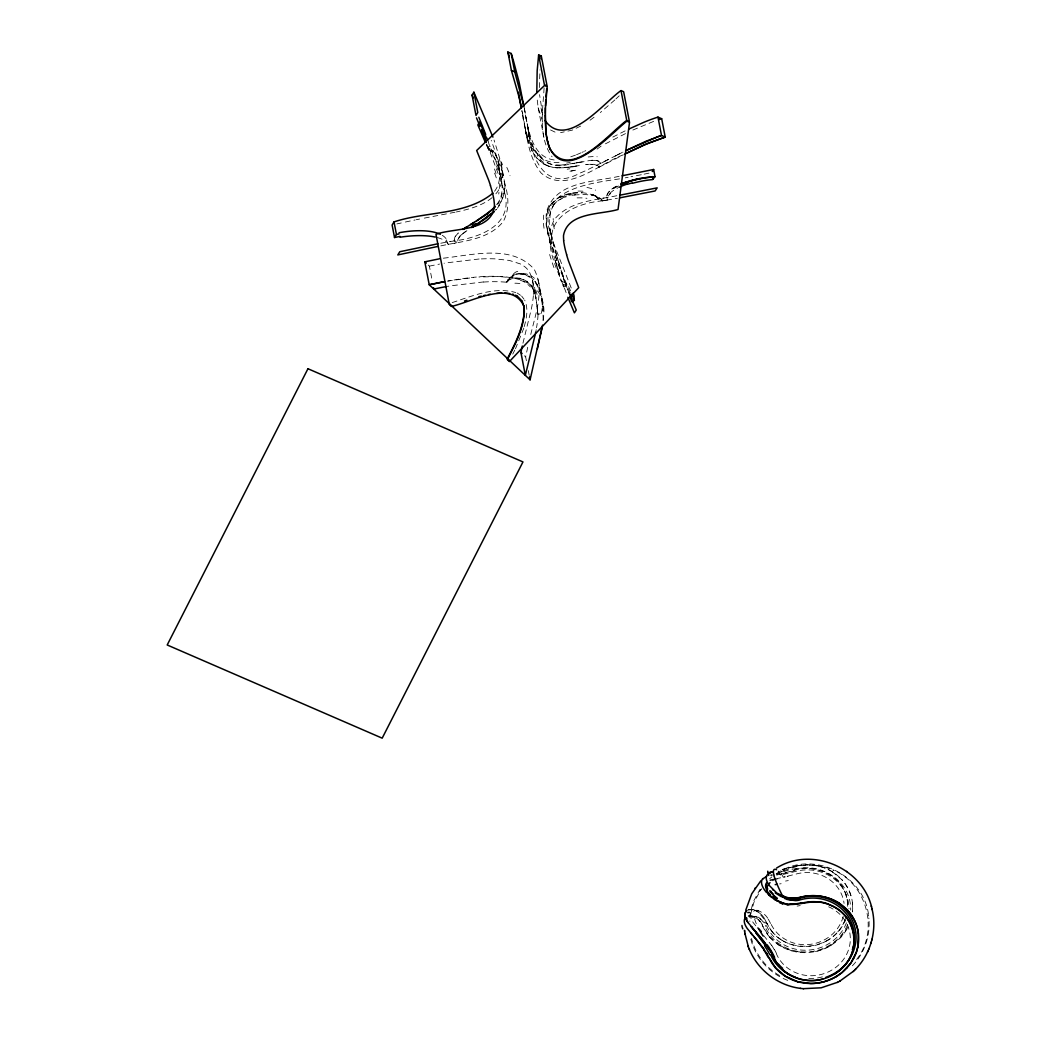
<?xml version="1.0" encoding="UTF-8"?>
<svg xmlns="http://www.w3.org/2000/svg" width="1041" height="1041" viewBox="0 0 1041 1041"><rect width="100%" height="100%" fill="white"/><g stroke="black" fill="none" stroke-linecap="round" stroke-linejoin="round"><path stroke-width="0.75" stroke-dasharray="5 3.75" d="M539.355 87.561L540.006 69.838M504.989 188.564L504.443 180.913M533.421 294.395L533.565 291.155A63.566 59.545 -10.9 0 0 533.486 286.965L532.12 278.35L529.388 271.935A22.043 20.651 -10.9 0 0 524.898 266.834L522.686 265.247A25.153 23.566 -10.9 0 0 520.331 263.92L509.283 260.419L494.592 258.832A157.412 147.445 -10.9 0 0 479.12 259.027M543.168 320.094L542.868 305.638M544.092 87.899C542.855 110.554 537.95 137.1 552.055 156.788M543.09 320.654C552.433 265.065 481.515 275.097 448.203 280.979M450.259 241.46C480.864 238.311 518.509 223.659 502.178 185.727A184.153 172.481 -10.9 0 0 499.706 177.816L489.309 150.008L492.653 152.194L493.148 150.659L496.583 156.592M749.273 917.485L753.033 902.274L759.956 889.404M504.56 193.327L504.703 182.956L500.825 161.993L494.072 140.054M750.535 914.649L753.931 902.326L761.114 889.313M536.011 330.726L536.193 329.724M526.395 360.72L525.653 356.907L528.425 343.959M492.497 150.763L494.683 152.923M522.946 343.218L531.365 308.917A127.223 119.168 -10.9 0 0 533.486 294.395M524.222 326.588C526.642 318.078 528.49 308.578 524.716 300.172M530.767 334.486C535.608 313.432 544.898 289.892 534.176 269.229C511.586 243.815 471.833 255.279 442.321 258.298M523.857 328.032L515.477 348.761M845.617 918.409C835.207 952.541 781.14 956.601 767.061 923.224A41.978 39.337 -11.3 0 0 773.047 932.593M525.562 130.437L527.071 138.414L529.114 134.393L525.51 115.668M512.732 354.122L514.788 350.101M848.077 926.945L840.777 937.316L830.276 945.735A46.754 43.787 -11 0 1 804.836 952.606M496.973 204.322C504.95 193.886 502.335 179.533 498.392 168.069M550.338 205.142C560.37 191.804 580.839 189.8 595.465 195.916M761.518 888.741L759.514 891.603M856.6 959.464C879.437 930.797 866.945 883.549 832.917 869.951M496.817 204.53L497.494 203.581M499.732 205.064L497.338 208.213M494.553 191.258C502.452 181.108 499.563 167.263 496.44 155.89A184.153 172.481 -10.9 0 0 493.968 147.978L491.222 140.366M495.854 193.808C503.61 185.194 503.271 172.611 500.825 161.993M609.427 194.537L610.52 193.392A36.162 12.661 -9.8 0 0 607.423 200.015L606.942 197.452M852.371 965.801C864.537 953.218 870.77 935.143 868.767 917.746M496.479 209.202L495.581 210.165L496.206 209.501M517.039 274.017C513.773 272.768 504.716 286.678 507.24 280.497C510.936 275.644 516.856 272.729 522.868 274.082M513.161 275.527L512.25 277.765L499.003 276.542L478.925 277.01M518.028 278.012C514.28 277.921 507.514 277.583 506.733 282.319A18.322 6.129 7.6 0 1 507.917 280.237M614.841 99.949L600.332 112.545M615.934 98.921L619.239 95.837M466.889 230.686C462.113 233.353 457.637 238.428 456.505 242.917M461.657 234.719C457.233 236.086 458.378 246.157 454.162 240.562M461.97 234.433L467.487 230.282M507.553 280.146L514.319 277.973L523.441 279.274M769.689 878.682L771.836 876.925M492.12 197.634C481.97 205.923 468.931 209.241 456.374 211.961M590.039 120.222L596.48 115.421M597.079 149.11L602.219 145.259M486.42 144.751L488.945 150.581L488.489 147.64L493.096 155.044M507.852 279.912L510.09 278.767M828.675 939.659L827.491 940.387M831.603 944.929L830.276 945.735M776.716 873.451C812.253 848.48 866.88 875.533 868.884 918.761M777.211 874.154L781.7 871.59M562.166 198.428C545.77 205.35 548.126 226.092 552.237 240.029M783.743 870.575L799.267 865.696L813.568 865.084M605.446 143.814L625.563 133.573M607.332 160.093L608.621 159.429M615.101 156.098L622.921 152.103M616.363 155.447L585.797 170.633A163.099 152.767 -10.9 0 1 580.058 173.066C544.04 192.819 530.988 157.009 527.852 127.431M612.824 137.074L626.07 130.398M617.69 154.771L624.249 151.426M614.645 159.273L621.841 155.59M610.911 161.199L598.835 167.328A24.463 8.198 -28.2 0 0 597.755 165.636L593.825 164.322L586.083 164.595M606.031 160.756L600.839 163.398L598.835 167.328A24.359 8.159 -28.6 0 0 597.976 165.805L594.697 164.452L589.661 164.283M623.364 154.81C598.965 163.593 566.304 194.914 541.177 173.079C526.941 155.473 526.681 131.647 521.918 110.45M781.427 871.72L783.977 870.458M580.657 126.091L572.173 130.151L560.592 132.636M584.574 151.218L585.732 150.672M632.863 130.047L654.607 120.977M582.257 152.259L583.415 151.739M566.122 285.833L563.571 286.939L561.502 281.799M748.219 909.834C754.426 908.116 761.544 911.226 765.838 915.729A24.138 11.594 76.7 0 1 767.672 918.11L768.258 918.865M748.011 909.925L754.061 909.743L760.477 913.608M575.465 155.122L569.05 157.425M452.197 302.593C472.328 296.06 494.423 286.353 515.763 292.56M565.692 196.97L566.525 196.697M776.729 875.091L794.4 870.302A44.464 41.64 -10.9 0 1 850.692 910.107M832.995 872.228C819.657 863.314 802.949 863.523 788.154 868.103M794.452 869.443A42.03 39.363 -10.9 0 1 847.647 907.192C848.493 872.215 808.076 860.751 780.854 872.826L783.261 877.238L795.714 874.141A38.4 35.967 -10.9 0 1 844.069 903.367M793.476 866.698L786.554 868.493M770.444 875.143L771.797 874.804M748.18 916.002L758.655 917.29L765.148 923.159M787.126 868.35L780.789 869.769M786.137 868.584L783.743 869.131M396.855 223.932L401.253 222.943M776.677 878.643L780.594 877.81M783.366 869.209L782.233 869.456M815.415 951.552L817.719 951.006A46.819 43.852 -10.9 0 0 848.623 925.826M405.365 222.032L415.164 219.95M776.573 873.75L777.926 873.464L776.131 873.841M783.209 874.427L794.817 871.629A42.785 40.078 -10.9 0 1 849.001 908.598M649.011 173.131L643.872 174.198M416.309 219.716L419.614 219.039M800.217 905.566L797.133 906.112M455.021 212.234L422.802 218.402M641.308 174.719L631.002 176.749M748.297 915.976C753.944 914.883 758.915 919.372 761.544 923.914A17.762 9.057 78.3 0 1 762.988 926.555M578.067 162.578L578.939 162.409M577.195 162.747L574.255 163.281M579.134 162.357C585.732 162.11 596.09 157.009 600.839 163.398A24.698 8.276 -29 0 0 599.082 161.186L596.753 160.561M576.454 162.877L579.785 162.24M454.331 243.334L456.101 242.995M579.72 162.253L582.244 161.784M440.759 243.23L450.662 241.382M440.837 245.871C462.36 241.057 488.333 240.107 503.271 221.577C516.791 195.513 497.051 166.989 488.424 142.422M598.393 199L601.06 198.506M437.324 237.569A50.788 17.788 -10.6 0 1 448.359 244.453L448.593 244.414M625.29 177.829L628.139 177.295M574.476 163.255L561.255 165.077M602.804 200.835C572.797 203.255 540.5 220.041 555.217 255.058A184.153 172.481 -10.9 0 0 557.586 263.009L569.206 293.302M616.806 195.721C595.309 200.184 569.674 201.004 554.606 219.196C540.995 244.088 559.212 272.026 567.267 295.865M602.622 200.874L604.066 200.614M572.602 163.593L573.539 163.424M619.161 176.306C593.409 182.175 554.905 181.29 546.395 212.234C544.924 228.07 550.26 243.49 554.567 258.532M619.564 178.87C587.592 183.632 533.187 190.1 551.678 236.697A184.153 172.481 -10.9 0 0 554.046 244.635L572.459 291.077M604.001 197.985L602.179 198.311M603.897 200.64L605.328 200.379M606.591 200.158L617.378 198.258M605.185 200.406L607.098 200.067M447.357 281.109L473.59 277.466M571.353 193.379L559.329 197.191L551.04 204.127A24.646 21.51 70.1 0 0 549.414 206.743A25.804 22.577 69.3 0 0 546.72 215.916M572.42 195.24L575.608 194.771M576.883 165.961L575.218 166.235M574.372 166.378L580.462 165.389M575.244 166.235L569.791 167.067M568.75 164.231C546.759 171.674 529.609 150.477 528.334 130.333M570.728 166.937L571.639 166.794M752.175 916.132L755.909 916.614L759.943 919.255M568.841 167.198L570.039 167.041M574.138 194.966L584.73 194.433L593.734 195.539M569.154 167.159L556.805 167.822A23.019 15.836 11.8 0 1 552.576 167.341M572.472 193.223L582.101 192.806M568.256 167.276L564.625 167.666M585.602 164.66L588.829 164.335M559.043 162.318C531.613 164.972 525.198 131.556 521.827 110.919M517.78 273.926L518.548 273.848M563.91 167.718L558.705 167.9M591.301 160.483L593.344 160.379M479.12 259.001L446.316 262.866A368.228 344.909 -10.9 0 0 444.065 263.256M483.545 281.942L450.74 285.807A368.228 344.909 -10.9 0 0 447.344 286.392M560.852 165.103L553.838 164.803A17.814 12.856 10.3 0 1 545.029 161.589M519.342 273.822L524.924 274.525M593.864 160.366L596.324 160.496M520.162 273.822C536.401 274.056 542.049 292.391 542.868 305.755M557.95 167.874L552.576 167.276A19.701 13.403 11.9 0 1 546.993 165.506M554.176 159.963C530.858 156.905 528.177 127.379 524.313 109.071M488.489 147.64L495.23 159.767M816.131 865.344L824.927 867.062L833.464 870.172M813.294 865.058L816.456 865.37M756.221 916.587L753.033 916.809L750.665 918.526A54.666 15.459 27 0 0 749.845 921.441M518.691 278.09L526.681 280.927L532.888 288.058M519.29 278.181L520.149 278.324M591.21 195.057C595.036 193.392 608.53 203.763 598.015 199.065A28.823 10.098 -10.4 0 0 595.14 196.033L593.956 195.591M751.277 915.885L758.147 919.554M758.447 910.888L754.335 910.758L751.303 912.736A56.643 16.031 27 0 0 753.216 922.638L771.524 945.254M555.048 132.116L548.516 129.006M595.231 195.929L601.568 199.365M753.697 909.652L757.848 911.539L761.778 914.935A26.402 12.7 76.8 0 1 763.795 917.511L764.432 918.357M525.341 274.655L533.747 279.808M592.407 194.524L595.803 196.15M787.751 980.375C769.585 973.608 755.272 957.551 750.704 938.709M558.236 270.4L561.034 280.615L564.912 282.866M779.162 945.267L791.837 950.901L804.732 952.671A46.819 43.852 -10.9 0 1 769.611 937.082L762.949 926.62M779.566 975.56C765.695 967.662 755.311 953.946 751.524 938.448M543.701 163.905L536.909 158.154L531.352 149.605M779.54 945.501L769.611 937.043M517.195 293.028L520.513 295.28M832.188 871.72L841.896 879.736A46.806 43.826 -10.6 0 1 851.798 898.877M428.241 265.078L429.386 266.158L432.145 280.484M524.469 355.788L525.653 356.907M536.779 157.985L543.064 163.515A20.208 13.403 12.6 0 0 546.772 165.337M538.132 155.2L533.213 146.781L529.466 135.616M521.619 296.034L523.948 299.131M531.535 285.755L535.386 294.928L537.494 310.673M774.14 949.457L773.541 948.429A24.086 8.367 57.7 0 0 771.589 945.176M778.095 870.992L780.438 875.026A59.259 8.081 57.5 0 0 776.677 874.791M494.969 153.43L502.335 171.557M532.367 151.557L526.811 136.944L530.22 147.145M496.791 157.022L498.938 161.889M448.242 244.479L447.136 242.032A49.07 17.19 -10.6 0 0 445.938 239.378M542.738 121.81L538.158 107.678L536.922 97.203M533.343 288.995L535.621 296.021L537.104 306.132M488.086 148.59L487.396 147.015L489.986 146L492.653 152.194A27.092 1.874 68.4 0 1 492.51 150.88M488.372 149.266L488.958 150.62M570.286 293.094L554.723 255.006L547.111 229.228M566.031 285.611L565.198 283.555M495.932 161.459L499.68 172.233L501.814 182.279M561.034 280.615L561.346 281.408M499.979 164.53L500.318 165.441M501.437 168.681L501.892 170.099M559.095 263.334L562.01 272.599M558.536 261.59L564.638 282.176M558.77 262.319L557.091 257.01M557.403 257.999L557.69 258.91M556.636 265.195L554.489 258.259M557.117 257.088L556.532 255.188M555.582 261.798L556.974 266.288M556.779 265.663L558.288 270.556M555.413 261.265L554.853 259.443M557.56 268.175L558.054 269.775M542.712 114.744L539.55 94.627M556.584 255.37L552.433 240.835M556.336 254.564L549.713 228.005M562.205 273.236L562.752 275.045M558.523 271.35L559.316 274.017M502.087 170.724L504 178.31M562.921 275.631L564.053 279.678M551.196 247.12L546.798 226.092M540.721 293.523L538.054 286.145L534.332 280.445L539.85 290.621L542.764 304.922M529.401 135.369L528.841 132.962M535.673 296.204L535.803 296.867M524.339 108.394L527.93 127.874M547.006 227.875L547.67 232.065M550.858 233.952L550.234 230.647M547.254 229.97L548.347 235.513M525.601 130.841L527.071 138.414L523.102 117.919M541.021 107.9L542.53 115.759M538.158 107.678L543.909 137.516M524.144 107.392L525.796 115.928M521.944 110.554L522.556 113.755M526.811 137.074L527.071 138.414M538.015 278.936L541.476 296.802M538.431 281.07L541.88 298.962M532.576 280.146L535.998 297.791M498.509 164.556L501.268 178.805M528.308 370.661L529.192 375.254M528.789 132.649L528.555 131.348M550.507 232.143L550.012 229.28M528.477 130.919L528.321 130.047M528.242 129.605L528.086 128.746M525.445 129.8L525.119 127.926M537.572 311.48C536.662 318.39 545.601 310.595 542.96 306.457M537.898 314.343L537.716 312.912M454.188 240.705L454.878 237.049L458.326 232.924L455.099 236.658L454.123 240.276M537.859 314.096L537.221 307.355M868.428 915L868.558 916.015M537.143 306.457L537.533 311.012M546.564 223.399L546.629 216.294L547.917 210.165A24.346 21.236 70.3 0 1 550.377 205.168M852.41 902.313L852.41 911.955A46.819 43.852 -10.9 0 0 852.41 902.313A46.754 43.787 -11 0 0 841.87 879.71M773.502 876.158A26.259 1.184 -9.7 0 1 774.53 875.767M770.47 871.434A28.354 1.288 -9.6 0 0 770.028 871.694A28.445 1.431 -9.4 0 1 770.054 871.486M793.489 866.724A46.689 43.67 -10.9 0 1 796.69 865.917M796.677 865.878A46.819 43.852 -10.9 0 1 806.424 864.759A46.754 43.787 -11 0 1 819.853 866.45M819.892 866.437A46.819 43.852 -10.9 0 1 841.935 879.775M769.598 937.056A46.78 43.839 -11.4 0 1 762.936 926.62M759.852 921.051A18.452 9.408 78.4 0 1 763.157 926.334M846.45 922.82A42.785 40.078 -10.9 0 1 807.309 950.186A42.785 40.078 -10.9 0 1 766.892 926.412A16.396 8.393 78.5 0 0 765.2 923.029M822.403 976.887A42.785 40.078 -10.9 0 1 806.111 978.189M774.153 874.752A30.501 1.314 -13.8 0 1 771.03 875.325M787.139 876.431A44.334 4.229 -6.4 0 1 788.037 876.288M777.198 879.007A27.834 1.288 -13.9 0 1 774.569 879.489M785.552 881.05A40.82 3.995 -6.2 0 1 788.284 880.595M779.605 883.913A50.475 10.709 4.9 0 1 781.14 883.718M764.341 918.591A23.943 11.867 77.7 0 1 766.918 923.419M760.633 914.909A25.895 11.854 74.8 0 1 766.579 923.953M844.993 920.153A42.03 39.376 -10.8 0 1 843.47 923.523A42.03 39.363 -10.9 0 1 836.925 932.84M836.834 932.918A42.03 39.376 -10.8 0 1 828.584 939.737M781.96 940.218A42.03 39.376 -10.8 0 1 772.995 932.593M827.478 940.413A42.03 39.363 -10.9 0 1 781.973 940.231M794.921 870.575A25.934 3.67 -15.7 0 1 777.432 874.492M828.623 906.802A38.4 35.967 -10.9 0 1 838.369 965.228A38.4 35.967 -10.9 0 1 776.638 954.35M774.348 949.405A22.043 8.393 57.3 0 1 776.898 954.415M768.167 919.099A21.913 10.904 77.8 0 1 770.522 923.497M843.236 916.418A38.4 35.967 -10.9 0 1 808.961 944.499A38.4 35.967 -10.9 0 1 770.665 923.302M758.447 919.515A20.898 10.02 76.7 0 1 759.852 921.038M772.383 880.79A50.788 20.286 8.1 0 1 775.636 878.955M847.543 924.759A44.464 41.64 -10.9 0 1 806.671 951.955A44.464 41.64 -10.9 0 1 765.395 927.232M759.956 918.656A20.195 9.33 76.8 0 1 765.851 926.438M756.3 923.692A50.788 13.559 46.7 0 1 754.452 918.045M564.196 279.951A32.635 2.095 69.2 0 1 564.756 282.462M562.062 198.154A43.917 38.036 81.4 0 1 565.64 196.788M566.265 194.862A60.3 51.087 -84.8 0 1 574.125 193.782M601.607 199.351A27.521 9.655 -9.9 0 1 602.297 200.926M595.517 196.242A28.641 10.033 -10.4 0 1 598.015 199.065M546.304 226.105A48.485 36.383 77.4 0 1 546.07 223.373M553.929 267.576A62.577 11.542 76.6 0 1 549.154 252.924M558.119 271.194A33.898 1.744 70.5 0 1 560.201 278.481M616.884 186.131A36.162 12.661 -10.5 0 0 606.968 197.53A36.162 12.661 -9.9 0 1 617.977 185.35M609.857 193.392A36.162 12.674 -9.7 0 1 617.794 187.914M614.138 188.356A36.149 11.672 -11.2 0 1 618.679 185.91M542.01 157.777A44.906 19.467 31.7 0 1 537.429 152.22M546.746 165.376A19.935 13.273 12.4 0 1 543.766 163.84M552.602 167.198A19.688 13.39 11.9 0 1 546.993 165.506M575.035 166.495A63.8 9.057 -4.5 0 1 572.29 166.924M571.184 171.062A57.203 7.599 -14.5 0 1 575.595 170.23M581.099 152.78A163.099 152.767 -10.9 0 1 576.532 154.706M533.89 151.049A61.133 17.424 44.5 0 1 532.628 148.629M567.176 169.215A64.49 3.266 -11.2 0 1 569.804 168.746M569.961 171.205A58.296 6.701 -13.7 0 1 573.955 170.451M588.178 156.97A53.559 15.589 -24 0 1 597.183 156.749M570.169 162.487A63.293 15.003 -3.3 0 1 566.59 163.047M543.74 162.5A25.96 17.957 12.1 0 1 537.13 155.395M494.618 173.157A84.685 11.113 75.9 0 1 496.804 179.312M502.23 193.405A23.722 18.569 -42.9 0 1 498.079 203.867M503.974 193.418A25.856 18.244 -47.3 0 1 499.16 204.791A26.741 17.437 -48 0 1 496.427 208.434M504.351 188.785A28.12 19.805 -47.3 0 1 499.225 204.856M506.798 167.419A85.18 50.436 -64.2 0 1 510.012 175.721M501.294 161.823A98.036 32.089 -87.5 0 1 502.543 164.959M499.133 159.13A91.543 21.367 85.4 0 1 500.227 161.667M486.876 144.777A27.782 2.03 67.9 0 1 487.045 145.441M486.628 144.192A27.782 1.991 68 0 1 487.344 147.067M554.202 228.773A44.62 29.499 77.4 0 1 553.187 218.558M549.921 217.79A24.503 21.119 68.6 0 1 553.591 205.415M553.252 205.09A28.888 25.544 66.3 0 1 560.943 199.065M560.409 197.452A50.97 44.164 81.3 0 1 572.381 194.849M577.989 191.076A72.74 51.881 -47.5 0 1 583.441 191.258M586.955 187.458A63.384 39.077 -35.4 0 1 595.673 190.191M566.929 287.745A29.929 1.913 69.3 0 1 570.598 290.842M577.104 197.868A51.048 19.259 -14.9 0 1 586.942 198.297M544.027 228.265A42.356 35.693 73 0 1 543.701 215.136M563.48 286.73A29.942 2.72 69.4 0 1 567.527 289.84M571.483 293.809A29.968 2.082 68.6 0 1 571.743 294.395M494.501 168.98A96.332 20.339 82.2 0 1 496.023 173.496M496.57 166A102.916 31.646 89.3 0 1 497.871 169.839M499.277 183.554A43.501 29.044 -58.4 0 1 498.73 194.029M486.772 137.282A27.782 0.846 67.9 0 1 489.595 145.102M442.269 235.305A50.957 19.779 -13.2 0 1 446.42 239.248M538.041 314.72A112.584 105.453 -10.9 0 1 536.531 327.694M542.881 304.701A20.573 1.08 87.2 0 1 542.868 306.991M522.777 273.575A20.898 15.732 67.1 0 1 534.449 278.311M512.888 277.908A20.352 7.183 19.2 0 1 513.512 274.186M483.545 282.059A138.232 129.487 -10.9 0 1 506.746 282.228M523.415 279.522A17.606 13.585 65.7 0 1 533.734 290.374M535.555 289.645A24.503 16.89 69.1 0 1 537.403 296.243M429.386 266.158A368.228 344.909 -10.9 0 1 439.536 264.089M514.892 283.191A28.51 10.904 18.3 0 1 522.465 283.868M520.305 280.25A18.777 12.96 52.8 0 1 530.429 286.952M541.788 299.743A27.56 11.919 72.6 0 1 541.216 313.562M534.944 290.452A26.454 1.614 79.7 0 1 535.334 292.651M513.616 273.939A26.389 12.817 35.9 0 1 517.78 271.298"/><path stroke-width="1.5" d="M545.107 115.044L545.991 132.259M524.313 312.222L524.117 308.891M545.289 113.417L545.757 99.663M524.3 312.886L524.17 311.48M545.289 107.965L545.705 129.123M524.261 313.562L524.157 312.144M545.562 105.935L547.189 86.611L544.534 85.466L476.661 150.503L488.658 180.145A204.739 191.778 -10.9 0 1 490.181 184.673L490.506 185.688M524.117 312.821C523.35 329.607 514.814 344.909 507.409 359.626L509.439 361.565L578.705 287.68L568.438 260.797A180.822 169.371 -10.9 0 1 566.59 254.746M524.078 313.484C522.361 329.737 514.67 344.584 507.266 358.885L509.296 360.824M545.965 96.904L546.746 88.628M538.639 54.887L544.391 84.724L547.045 85.869L541.294 56.032L538.639 54.887L537.169 70.801L536.792 92.597M857.693 947.531L858.344 933.152A46.741 43.787 -11.4 0 0 857.745 929.704A46.78 43.8 -10.5 0 0 847.829 910.693M540.995 58.79L541.294 56.032M542.556 325.143L530.077 379.835L429.23 284.766L424.806 261.838L439.393 258.819M542.283 326.9L537.364 348.917M535.321 334.07L525.341 375.372L520.916 352.444L522.296 346.028M535.555 332.964L535.79 331.845M855.168 969.626C870.783 954.05 877.381 930.16 871.968 908.793M745.733 910.185L751.732 893.829L760.815 880.816M858.005 945.983L856.418 952.086L850.796 963.12L841.818 972.697L836.222 976.575L837.537 975.755M871.044 942.938L871.291 942.04M871.824 940.062L872.072 939.138M834.036 974.337L835.064 973.699A42.03 39.376 -10.8 0 0 843.353 966.894C862.13 948.819 854.882 914.245 830.458 905.176C816.964 897.719 802.78 905.097 788.779 904.447C785.721 904.017 787.998 904.382 789.872 904.538M867.504 952.06L867.856 951.266M868.701 949.366L869.053 948.546M493.018 193.092C465.626 215.591 426.237 211.102 394.019 221.902L392.119 224.999L394.526 237.53L400.056 236.385M473.876 92.207L477.78 112.48L475.997 115.421L472.08 95.108L473.876 92.207L492.94 137.126M394.526 237.53L396.439 234.459L394.019 221.902M652.265 171.557L653.631 169.488L622.089 175.773M754.868 888.546L755.337 887.882M766.553 892.618L764.549 889.99A61.913 17.515 27 0 1 762.467 879.164L766.631 876.314M762.454 879.164L763.053 878.461M653.162 178.896L652.356 176.593M652.876 179.273L654.594 177.035M654.334 177.373L654.997 176.541L653.631 169.488M766.788 882.586L766.449 883.015A56.643 16.018 27 0 0 768.362 892.918L770.184 895.312M495.36 206.378L492.653 209.293M494.982 206.834L487.253 213.912M745.746 917.355L745.187 918.006A59.61 16.864 27 0 0 747.191 928.442L754.621 937.473M746.215 911.265L747.009 910.524M839.775 981.169L853.646 971.11M853.217 971.539L855.624 969.171M621.009 90.58L626.747 120.418L629.389 121.563L623.637 91.725L621.009 90.58C604.235 102.2 566.278 150.464 545.003 120.457M626.747 120.418C610.143 132.025 571.093 181.03 550.455 149.696M492.354 209.579L476.843 220.848M494.202 211.557L475.776 224.999M493.733 212.013L490.571 214.784M486.889 214.173L470.584 224.57M486.681 217.803L487.474 217.218M485.77 218.454L481.762 221.186M463.622 228.89L462.79 229.462L471.547 223.984M463.922 228.695L466.485 227.055M480.031 222.319L476.622 224.466M471.651 227.576L472.874 226.808M472.185 227.25L473.291 226.548M474.006 226.105L474.943 225.52M473.082 226.678L475.893 224.934M471.43 224.062L474.071 222.501M776.534 868.077C812.149 845.565 864.355 868.506 872.215 909.743M770.952 872.28L767.152 874.908A59.662 16.89 27 0 0 769.156 885.344L776.781 893.035L786.176 897.537M769.481 872.97L771.902 871.942M803.249 988.677L821.167 987.805L837.602 982.288M837.328 982.431L840.087 981.012M624.769 154.107L643.702 145.089L665.212 137.087L661.673 118.713L657.964 117.112A135.577 126.989 -10.9 0 0 653.254 118.687L651.38 119.351A180.77 169.319 -10.9 0 0 643.663 122.37L628.764 129.097M625.589 150.763L657.73 136.722L661.503 135.486L665.212 137.087L648.673 142.968L627.567 152.702M626.929 150.099L645.849 141.303L661.503 135.486L657.964 117.112M464.481 300.979L466.849 300.211M658.849 119.624L661.673 118.713M772.279 871.811L773.086 871.564M823.665 981.845L821.349 982.392M478.821 296.724L481.241 296.125M483.662 295.553L485.288 295.189M396.439 234.459L398.963 233.965M443.804 281.76L429.23 284.766L444.559 281.63M822.767 979.06C803.938 984.37 781.648 975.43 773.606 957.173A41.978 39.298 -10.4 0 0 779.605 966.516M437.897 243.776L399.77 251.74L397.805 254.928L437.767 246.457M619.772 195.201L657.17 187.861L655.127 190.958L620.241 197.751M488.554 294.538L490.194 294.239M496.791 293.341L501.749 293.028M794.322 898.422L786.996 897.745M504.807 293.041L509.609 293.484M749.078 948.728C757.523 969.9 777.965 985.671 800.62 988.39M800.256 988.351L803.561 988.716M775.454 899.997L787.959 905.136M786.892 904.174L778.707 901.662M785.044 976.068L797.783 981.741L810.666 983.511A46.819 43.865 -10.9 0 0 846.749 968.117M787.295 898.591L780.828 896.418L775.207 892.853M512.51 294.109L513.642 294.46M781.96 896.015L786.944 899.463L795.584 900.621A16.357 12.219 -18.2 0 0 799.319 900.127L800.243 899.814A42.785 40.078 -10.9 0 1 842.533 909.717A42.785 40.078 -10.9 0 1 852.358 949.691M782.09 903.939L782.884 904.252M521.307 107.418L520.643 104.295A325.859 305.221 -10.9 0 0 518.366 94.64L511.404 70.424L507.865 52.05L511.222 53.507L513.46 60.898L519.095 82.083L523.688 105.505M511.404 70.424L514.761 71.881L524.013 106.807M515.542 295.189L516.883 295.865M777.913 901.311L767.607 893.777M779.787 902.859L780.542 903.237M838.942 903.067C827.009 895.481 811.876 893.777 798.408 897.81A17.84 13.273 -18.1 0 1 794.322 898.474M517.312 296.125L521.983 300.914M846.606 871.382L847.27 871.824M838.135 902.56L847.829 910.576M785.539 976.38L775.558 967.883L768.883 957.46A46.78 43.8 -10.5 0 0 775.571 967.87M774.959 899.827L773.164 898.344M771.771 897.55L768.583 894.779M773.411 890.276L772.539 889.43M424.806 261.838L426.237 263.191M520.916 352.444L522.101 353.55M449.152 303.686L451.247 305.69M756.586 932.918L770.509 951.045M754.868 930.966L756.287 932.58M754.855 937.759L764.042 949.067M753.593 936.301L755.141 938.071M754.712 930.784L751.029 926.503M755.935 938.969L766.905 953.569M757.822 934.311L758.759 935.391M752.552 935.13L750.509 932.749M757.393 934.18L752.5 928.078A54.666 15.459 27 0 1 751.563 926.581M759.071 935.755L761.999 939.229M762.324 939.633L762.975 940.439M763.3 940.843L766.84 945.553M755.792 932.814L764.862 944.799M747.985 922.495A61.913 17.515 27 0 1 745.903 911.669A61.966 17.528 27 0 0 747.985 922.495L763.56 941.168L770.874 951.838M522.192 301.304L523.818 306.262M549.895 148.473L550.312 149.826M485.145 141.849L477.832 124.946L479.615 122.044L487.37 140.001M473.265 97.88L472.08 95.108M570.429 296.23L576.259 310.075L574.411 312.873L567.865 297.284M549.778 148.59L548.906 145.961M744.875 933.217L748.427 947.076M748.063 946.152L749.442 949.639M549.141 146.599C565.432 185.675 611.197 133.196 626.89 121.159L629.532 122.304L618.042 209.488C600.462 214.758 567.957 212.013 563.545 235.292A34.041 31.894 -10.9 0 0 563.506 237.179L563.702 240.627M549.049 146.703L547.605 141.576M548.841 146.078L547.072 139.286M507.865 52.05L509.322 56.813M871.226 905.969L871.473 906.919M523.688 305.703C511.04 279.222 470.662 302.358 451.391 306.431L449.296 304.427L435.984 234.316C453.355 227.758 492.302 231.87 494.423 205.793A41.978 39.311 -10.9 0 0 494.345 203.685L493.941 199.872A111.335 104.282 -10.9 0 0 490.428 185.714M547.566 141.55L546.772 137.737M523.675 305.507L523.922 306.809M573.018 293.237C576.662 298.416 570.182 309.073 570.871 294.499M511.222 53.507L514.761 71.881M518.405 92.194L519.017 95.382M529.479 376.777L530.077 379.835M433.537 287.654L433.811 289.086A368.228 344.909 -10.9 0 1 446.212 286.6M519.225 96.488L521.359 108.277M546.499 136.189L546.915 138.479M523.779 306.067L524.026 307.368M546.252 134.64L546.642 136.931M523.883 306.627L524.104 307.941M546.044 133.079L546.395 135.382M744.627 931.318L744.51 930.342L744.992 934.206M546.187 133.821L545.692 129.943M523.961 307.199L524.222 309.073M524.026 307.759L524.326 311.545M776.521 869.716A64.815 8.848 57.5 0 0 782.754 896.366L791.056 898.383L799.423 897.537A46.689 43.748 -10.9 0 1 802.637 896.756A46.819 43.865 -10.9 0 1 847.855 910.589M785.005 898.747A59.259 8.081 57.5 0 1 783.457 895.637M746.826 919.229A54.418 16.122 42.1 0 1 746.813 918.019M742.858 928.897A54.431 13.273 31.6 0 1 741.96 925.488M766.762 953.595A17.944 6.467 57.7 0 1 768.713 957.408M763.613 949.717A19.35 5.986 57.6 0 1 768.102 957.252M858.344 933.152A46.819 43.865 -10.9 0 1 853.984 957.837M797.757 981.754A46.819 43.865 -10.9 0 1 775.519 967.883M853.984 957.772A46.806 43.813 -11.2 0 1 846.684 968.13M836.378 976.432A46.806 43.813 -11.2 0 1 798.148 981.832M847.699 910.42A46.806 43.813 -11.2 0 1 858.318 932.931M770.379 951.071A16.474 5.986 57.6 0 1 772.175 954.558M782.65 968.312A42.785 40.078 -10.9 0 1 778.421 964.135M774.972 959.503A42.785 40.078 -10.9 0 1 772.331 954.597M784.289 876.899A44.334 4.229 -6.4 0 1 784.797 876.821M770.119 880.231A56.604 12.505 6.2 0 1 775.493 879.242M773.255 894.323A57.997 18.621 22.2 0 1 769.559 890.797M770.574 894.766A57.515 22.264 14.5 0 1 768.349 892.644M776.768 899.411A44.099 21.848 2.5 0 1 773.021 897.121M775.194 884.629A50.475 10.709 4.9 0 1 777.12 884.277M776.56 898.084A50.879 19.506 14.9 0 1 773.281 895.299M776.755 900.595A40.508 19.987 2.8 0 1 775.428 899.671M780.802 902.287A39.636 20.833 -0.4 0 1 777.939 900.751M800.88 902.859A24.958 17.762 -16.5 0 1 790.093 903.939M850.003 957.486A42.03 39.363 -10.9 0 1 788.518 974.181M800.984 903.393A42.03 39.363 -10.9 0 1 844.472 915.117A42.004 39.363 -11.2 0 1 850.653 924.343A42.03 39.363 -10.9 0 1 853.594 946.894L853.308 948.273A42.03 39.376 -10.8 0 1 850.003 957.473M788.427 974.116A42.03 39.376 -10.8 0 1 779.488 966.464M771.069 951.786A24.073 9.031 57.4 0 1 773.84 957.239M767.23 944.89A25.583 9.616 57.4 0 1 774.608 957.447M761.322 931.513A58.062 9.512 38.8 0 1 757.887 927.908M767.777 889.053A54.431 21.51 13.3 0 1 765.942 884.85M768.765 875.429A54.275 15.199 22.7 0 1 768.076 872.436M747.763 912.671A58.062 16.539 31.9 0 1 749.39 912.423M777.393 898.357A40.625 23.839 -6.3 0 1 770.717 891.109M767.855 872.02A40.82 8.588 5 0 1 767.737 871.2M799.761 898.136A44.464 41.64 -10.9 0 1 854.101 924.798A44.464 41.64 -10.9 0 1 825.864 977.291M795.181 977.174A44.464 41.64 -10.9 0 1 770.756 955.052M764.549 945.827A20.195 4.984 58.9 0 1 769.793 954.701M799.917 898.917A20.534 14.587 -17.8 0 1 787.009 899.008M767.282 892.358A50.788 20.286 8.1 0 1 770.041 882.651M763.222 936.132A50.788 13.559 46.7 0 1 759.071 929.327M618.966 187.341A36.162 12.674 -9.7 0 1 627.02 184.153M627.346 184.348A36.136 11.594 -11.2 0 1 632.043 182.904M632.499 183.294A36.149 11.152 -11.5 0 1 652.629 179.586M621.178 184.075A36.162 12.661 -10.5 0 1 654.75 176.853A36.149 11.217 -11.5 0 0 627.463 182.11M627.216 181.98A36.136 11.217 -11.4 0 1 640.137 178.571M622.115 184.4A36.149 11.672 -11.2 0 1 627.801 182.305M621.074 183.932A36.162 12.661 -9.9 0 1 626.864 181.785M478.808 117.243A27.782 0.846 67.9 0 1 485.705 134.51M476.505 117.867A27.782 0.911 68 0 1 479.953 126.377M486.212 142.5A27.782 2.03 67.9 0 0 481.762 129.813L481.658 129.565A27.782 1.991 68 0 1 485.939 141.888M572.355 295.748A29.968 2.082 68.6 0 1 574.437 300.55M568.789 292.378A29.942 2.72 69.4 0 1 571.782 299.027M472.289 225.611A62.2 8.25 -25.5 0 1 476.062 223.438M490.402 214.316A42.733 20.625 -45.8 0 1 487.37 216.697M399.041 232.742A50.957 19.779 -13.2 0 1 440.395 234.303M400.017 237.231A50.788 17.788 -10.6 0 1 435.138 237.049M566.681 254.72A97.138 90.996 -10.9 0 1 563.61 240.64M307.954 368.735L167.198 644.978L382.19 738.173L522.959 461.918L307.954 368.735"/></g></svg>
